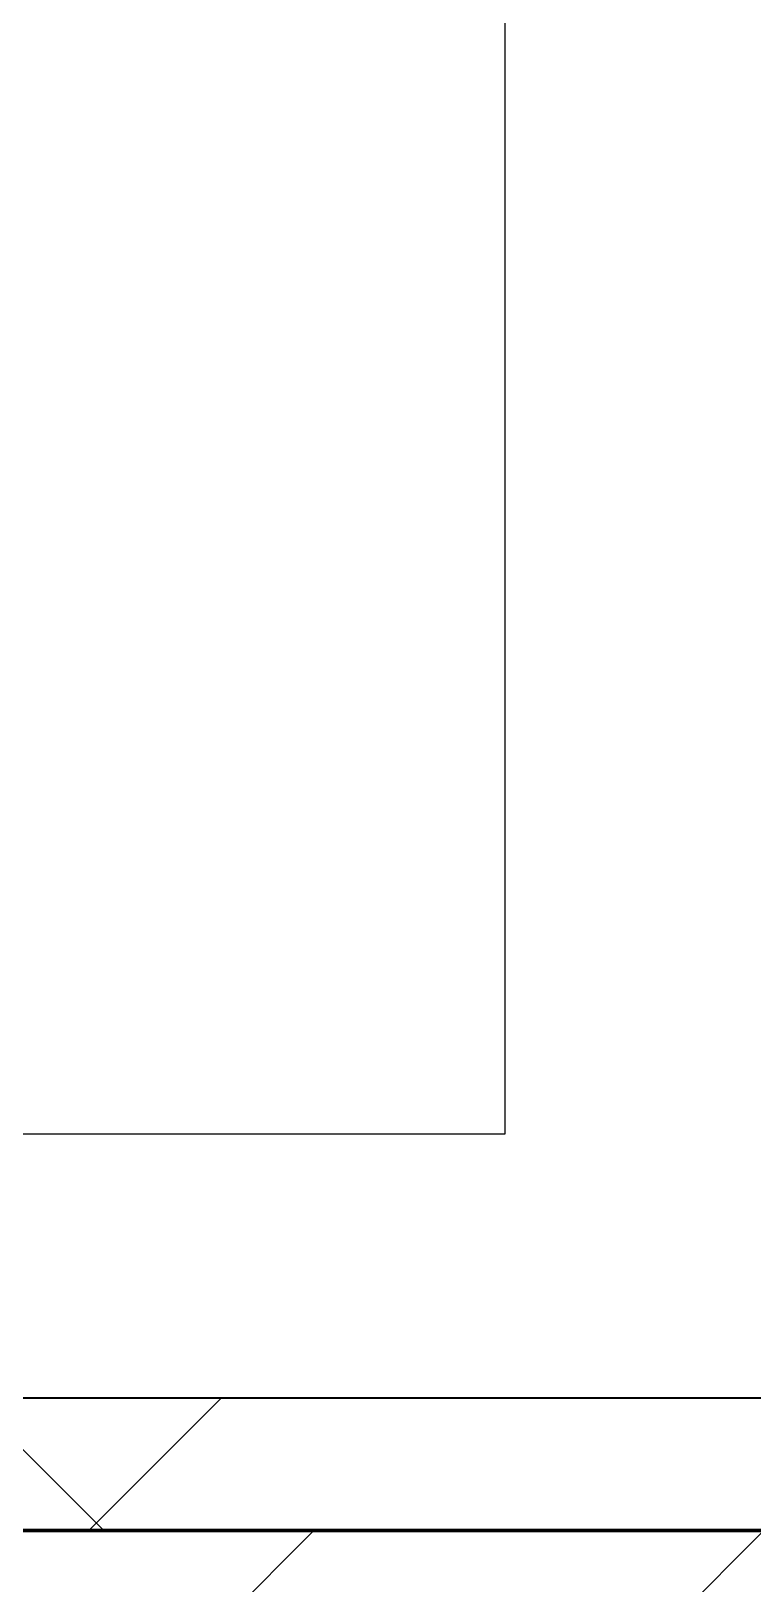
# Model space of a CAD drawing. Header units: millimetres. Extents: x -794334 to -714814, y -17806 to 22403.
# Drawn here: x -728910 to -728638, y -3841 to -3256 of the extents above; entities that cross this region are included whole.
import ezdxf
from ezdxf.xclip import XClip

# ---------------------------------------------------------------- set-up
doc = ezdxf.new("R2010")
doc.units = ezdxf.units.MM
doc.header["$XCLIPFRAME"] = 0
doc.layers.add('000 - WIPEOUT', color=250, linetype='Continuous')
doc.layers.add('A11_ALU.SOLID SHEET', color=2, linetype='Continuous')
for name, color, linetype, lineweight in [('A-GLAZ-CURT', 2, 'Continuous', 9), ('A-WALL', 5, 'Continuous', 35), ('A-WALL-FNSH', 2, 'Continuous', 35), ('A-WALL-PATT', 1, 'Continuous', 35)]:
    doc.layers.add(name, color=color, linetype=linetype, lineweight=lineweight)

# ---------------------------------------------------------------- blocks, each defined once
blk = doc.blocks.new('PPLS-PP19_Custom Tile Pattern - Custom Tile Pattern-V200-4252-01 ENLARGED CONCOURSE LEVEL - REFLECTED CEILING PLAN - SHEET 3')
at = {"layer": 'A-GLAZ-CURT'}
for p, q in [((-300, 0), (300, 0)), ((300, 0), (-300, 0)), ((195.99, 0), (213.31, 0)), ((213.31, 0), (195.99, 0)), ((230.06, 0), (300, 0)), ((-300, -50), (300, -50)), ((300, -50), (-300, -50))]:
    blk.add_line(p, q, dxfattribs=at)
for points, knots in [([(94.4, 0), (94.4, 0), (94.64, 0), (99.11, 0), (108.97, 0), (120.79, 0), (139.94, 0), (163.31, 0), (185.23, 0), (193.62, 0), (194.69, 0), (194.79, 0)], [-2348.345796, -2348.345796, -2348.345796, -2348.345796, -2310.419338, -2233.599744, -2052.234781, -1843.028543, -1530.39897, -1095.004608, -529.74427, -295.064701, -265.121568, -265.121568, -265.121568, -265.121568]), ([(193.8, 0), (193.33, 0), (190.11, 0), (183.13, 0), (171, 0), (161.95, 0), (161.28, 0), (158.35, 0), (157.85, 0), (157.77, 0)], [-11665.349007, -11665.349007, -11665.349007, -11665.349007, -11565.880756, -11105.624034, -10839.086983, -10768.332124, -10666.779182, -10580.760289, -10550.278881, -10550.278881, -10550.278881, -10550.278881]), ([(300, 0), (286.53, 0), (254.22, 0), (207.11, 0), (177.41, 0), (159.34, 0), (158.33, 0), (158.3, 0)], [-285.253232, -285.253232, -285.253232, -285.253232, -244.693688, -187.987675, -143.776725, -129.632772, -123.352749, -123.352749, -123.352749, -123.352749]), ([(159.07, 0), (159.13, 0), (160.84, 0), (165.21, 0), (174.15, 0), (185.98, 0), (208.82, 0), (219.42, 0), (230.06, 0)], [-115.643202, -115.643202, -115.643202, -115.643202, -114.681583, -87.660824, -65.295536, -41.623857, -24.459831, 0, 0, 0, 0]), ([(162.75, 0), (165.4, 0), (170.91, 0), (172.61, 0), (172.61, 0)], [-111.264224, -111.264224, -111.264224, -111.264224, -56.742688, -19.085662, -19.085662, -19.085662, -19.085662]), ([(247.1, 0), (246.76, 0), (245.04, 0), (238.34, 0), (226.56, 0), (221.1, 0), (200.27, 0), (182.99, 0), (174.27, 0), (169.67, 0), (168.99, 0)], [-9649.085549, -9649.085549, -9649.085549, -9649.085549, -9581.591397, -9406.094246, -9221.510254, -9016.44624, -8717.832359, -8253.978395, -8152.463617, -8069.855175, -8069.855175, -8069.855175, -8069.855175]), ([(215.22, 0), (214.62, 0), (210.55, 0), (203.98, 0), (187.54, 0), (175.3, 0), (169.49, 0)], [-203.825446, -203.825446, -203.825446, -203.825446, -198.527383, -184.406837, -162.427601, -142.916156, -142.916156, -142.916156, -142.916156]), ([(171.51, 0), (176.48, 0), (193.23, 0), (201.73, 0), (208.81, 0), (212.9, 0), (221.93, 0), (227.16, 0)], [-7971.819559, -7971.819559, -7971.819559, -7971.819559, -7784.112253, -7606.717214, -7289.299508, -7042.621073, -6783.57697, -6783.57697, -6783.57697, -6783.57697]), ([(172.07, 0), (177.66, 0), (187.87, 0), (201.08, 0), (207.47, 0), (213.96, 0), (215.11, 0)], [-255.364076, -255.364076, -255.364076, -255.364076, -237.955587, -223.92608, -215.862851, -208.75215, -208.75215, -208.75215, -208.75215]), ([(300, 0), (288.22, 0), (262, 0), (230.43, 0), (219.94, 0), (219.02, 0)], [-12528.858583, -12528.858583, -12528.858583, -12528.858583, -11905.454923, -11162.864862, -10856.732305, -10856.732305, -10856.732305, -10856.732305]), ([(219.9, 0), (220.86, 0), (223.36, 0), (226.6, 0), (227.97, 0)], [-10670.940496, -10670.940496, -10670.940496, -10670.940496, -10511.382485, -10403.652325, -10403.652325, -10403.652325, -10403.652325]), ([(227.96, 0), (231.8, 0), (247.24, 0), (266.73, 0), (281.71, 0), (291.71, 0), (296.52, 0), (297.86, 0), (298.09, 0)], [-6770.487442, -6770.487442, -6770.487442, -6770.487442, -6582.165592, -6068.460911, -5766.029927, -5566.724884, -5280.360606, -5199.253518, -5199.253518, -5199.253518, -5199.253518]), ([(228.4, 0), (234.39, 0), (242.85, 0), (246.54, 0), (246.96, 0)], [-10392.252783, -10392.252783, -10392.252783, -10392.252783, -9925.173265, -9834.877357, -9834.877357, -9834.877357, -9834.877357]), ([(284.76, 0), (284.76, 0), (285.09, 0), (287.47, 0), (293.59, 0), (297.76, 0), (300, 0)], [-4110.630118, -4110.630118, -4110.630118, -4110.630118, -4053.389046, -3959.664717, -3862.421465, -3746.95702, -3746.95702, -3746.95702, -3746.95702]), ([(297.38, 0), (295.84, 0), (291.62, 0), (285.38, 0), (284.87, 0)], [-4803.172655, -4803.172655, -4803.172655, -4803.172655, -4358.271401, -4143.037883, -4143.037883, -4143.037883, -4143.037883])]:
    blk.add_open_spline(points, degree=3, knots=knots, dxfattribs=at)
for points in [[(168.74, 0), (168.74, 0), (169.81, 0), (171.51, 0)], [(195.11, 0), (194.91, 0), (194.44, 0), (193.8, 0)]]:
    blk.add_open_spline(points, degree=3, dxfattribs=at)
blk = doc.blocks.new('PPLS-PP19_Custom Tile Pattern - Custom Tile Pattern-V201-4252-01 ENLARGED CONCOURSE LEVEL - REFLECTED CEILING PLAN - SHEET 3')
at = {"layer": 'A-GLAZ-CURT'}
for p, q in [((-300, 0), (300, 0)), ((300, 0), (-300, 0)), ((-293.07, 0), (-275.75, 0)), ((-275.75, 0), (-293.07, 0)), ((-222.32, 0), (-205, 0)), ((-205, 0), (-222.32, 0)), ((-300, -50), (300, -50)), ((300, -50), (-300, -50))]:
    blk.add_line(p, q, dxfattribs=at)
at = {"layer": 'A-GLAZ-CURT', "flags": 128}
for points in [[(-300, 0), (-291.56, 0), (-283.3, 0), (-275.2, 0), (-267.26, 0), (-259.45, 0), (-251.77, 0), (-244.2, 0), (-236.74, 0)], [(-236.97, 0), (-244.39, 0), (-251.96, 0), (-259.67, 0), (-267.51, 0), (-275.48, 0), (-283.55, 0), (-291.73, 0), (-300, 0)], [(-236.26, 0), (-229.36, 0), (-222.06, 0), (-214.83, 0), (-207.71, 0), (-200.76, 0), (-194.02, 0), (-187.54, 0), (-181.38, 0), (-175.58, 0), (-170.25, 0), (-165.64, 0), (-162.01, 0), (-159.53, 0), (-157.46, 0), (-154.52, 0), (-149.42, 0), (-141.84, 0), (-132.81, 0), (-126.08, 0)], [(-125.17, 0), (-128.55, 0), (-134.16, 0), (-140.03, 0), (-145.5, 0), (-150.63, 0), (-155.53, 0), (-160.27, 0), (-164.95, 0), (-169.65, 0), (-174.47, 0), (-179.49, 0), (-184.81, 0), (-190.44, 0), (-196.37, 0), (-202.58, 0), (-209.04, 0), (-215.73, 0), (-222.63, 0), (-229.72, 0), (-236.26, 0)]]:
    blk.add_lwpolyline(points, dxfattribs=at)
at = {"layer": 'A-GLAZ-CURT'}
for points, knots in [([(-300, 0), (-284.65, 0), (-236.57, 0), (-174.61, 0), (-129.95, 0), (-112.37, 0), (-104.29, 0), (-101.31, 0)], [-5323.127839, -5323.127839, -5323.127839, -5323.127839, -4502.809032, -2700.551212, -1002.059161, -460.363443, -221.796993, -221.796993, -221.796993, -221.796993]), ([(-168.38, 0), (-182.6, 0), (-217.48, 0), (-262.56, 0), (-294.48, 0), (-300, 0)], [-16222.94896, -16222.94896, -16222.94896, -16222.94896, -15131.813646, -13729.592194, -13439.944408, -13439.944408, -13439.944408, -13439.944408]), ([(-137.88, 0), (-140.56, 0), (-147.66, 0), (-147.69, 0), (-158.72, 0), (-174.02, 0), (-185.59, 0), (-209.77, 0), (-232.01, 0), (-255.22, 0), (-262.59, 0), (-264.9, 0), (-265.4, 0)], [-3187.727384, -3187.727384, -3187.727384, -3187.727384, -2919.378265, -2477.344047, -2237.412286, -2029.680487, -1755.085331, -1400.429864, -858.079193, -543.655514, -208.940337, 0, 0, 0, 0]), ([(-258.6, 0), (-257.91, 0), (-254.26, 0), (-245.96, 0), (-238.85, 0), (-236.26, 0)], [-5722.54675, -5722.54675, -5722.54675, -5722.54675, -5657.471696, -5413.335975, -5272.70889, -5272.70889, -5272.70889, -5272.70889]), ([(-235.65, 0), (-231.17, 0), (-223.37, 0), (-213.1, 0), (-200.2, 0), (-186.35, 0), (-175.57, 0), (-168.62, 0)], [-5261.670502, -5261.670502, -5261.670502, -5261.670502, -5017.494783, -4832.723979, -4666.091899, -4349.945572, -4032.667173, -4032.667173, -4032.667173, -4032.667173]), ([(-168.84, 0), (-171.97, 0), (-181.3, 0), (-199.46, 0), (-216.65, 0), (-231.26, 0), (-233.46, 0), (-234, 0)], [-1934.917225, -1934.917225, -1934.917225, -1934.917225, -1763.376603, -1422.553702, -978.033455, -846.069444, -682.911962, -682.911962, -682.911962, -682.911962]), ([(-233.49, 0), (-233.44, 0), (-232.38, 0), (-230.74, 0), (-225.3, 0), (-223.63, 0)], [-455.274641, -455.274641, -455.274641, -455.274641, -440.605512, -119.536984, 0, 0, 0, 0]), ([(-223.63, 0), (-219.39, 0), (-206.17, 0), (-188.58, 0), (-174.87, 0), (-169.38, 0), (-169.12, 0)], [-5463.295695, -5463.295695, -5463.295695, -5463.295695, -5161.076232, -4739.070012, -4465.409639, -4451.57427, -4451.57427, -4451.57427, -4451.57427]), ([(-168.39, 0), (-167.77, 0), (-163.53, 0), (-158.7, 0), (-157.22, 0)], [-4029.174197, -4029.174197, -4029.174197, -4029.174197, -4000.813434, -3840.635403, -3840.635403, -3840.635403, -3840.635403]), ([(-133.82, 0), (-135.51, 0), (-137.8, 0), (-149.31, 0), (-158.53, 0), (-165.26, 0), (-168.39, 0)], [-2731.647847, -2731.647847, -2731.647847, -2731.647847, -2418.507304, -2308.929706, -2113.765672, -1943.070233, -1943.070233, -1943.070233, -1943.070233]), ([(-168.38, 0), (-162.87, 0), (-151.62, 0), (-136.84, 0), (-127.33, 0), (-124.19, 0), (-123.43, 0), (-123.28, 0)], [-4438.664123, -4438.664123, -4438.664123, -4438.664123, -4149.119819, -3839.893365, -3647.167523, -3488.92562, -3439.852845, -3439.852845, -3439.852845, -3439.852845]), ([(-72.93, 0), (-75.51, 0), (-91.45, 0), (-123.03, 0), (-155.85, 0), (-167.37, 0)], [-19442.345229, -19442.345229, -19442.345229, -19442.345229, -18935.241197, -17136.203329, -16248.745155, -16248.745155, -16248.745155, -16248.745155])]:
    blk.add_open_spline(points, degree=3, knots=knots, dxfattribs=at)
blk = doc.blocks.new('*U1029')
at = {"layer": 'A-GLAZ-CURT'}
for name, p in [('PPLS-PP19_Custom Tile Pattern - Custom Tile Pattern-V200-4252-01 ENLARGED CONCOURSE LEVEL - REFLECTED CEILING PLAN - SHEET 3', (49802.37, -7350)), ('PPLS-PP19_Custom Tile Pattern - Custom Tile Pattern-V201-4252-01 ENLARGED CONCOURSE LEVEL - REFLECTED CEILING PLAN - SHEET 3', (50402.37, -7350))]:
    blk.add_blockref(name, p, dxfattribs=at)
blk = doc.blocks.new('*U1271')
at = {"color": 3}
blk.add_wipeout([(-437.5, -6450), (437.5, -6450), (437.5, -6750), (-437.5, -6750)], dxfattribs=at).dxf.layer = '000 - WIPEOUT'
at = {"layer": 'A11_ALU.SOLID SHEET', "color": 0, "linetype": 'ByBlock'}
blk.add_lwpolyline([(-437.5, -6750), (437.5, -6750), (437.5, -6450), (-437.5, -6450)], close=True, dxfattribs=at)
blk = doc.blocks.new('*U1630')
blk.add_lwpolyline([(22690, -750), (19166.45, -750), (19116.45, -700), (18966.44, -550), (-101025.39, -550), (-101025.39, -6704.96), (-96300, -6704.96), (-96300, -7350), (-94497.63, -7350), (17250, -7350), (17250, -6849.96), (18300, -6849.96), (22690, -6849.96)], close=True)
at = {"layer": 'A11_ALU.SOLID SHEET', "color": 0, "linetype": 'ByBlock', "rotation": 90}
blk.add_blockref('*U1271', (9200, -6813), dxfattribs=at)

msp = doc.modelspace()

# ---------------------------------------------------------------- block references
at = {"layer": 'A11_ALU.SOLID SHEET'}
ref = msp.add_blockref('*U1630', (-744681.24, 3579.02), dxfattribs=at)
XClip(ref).set_block_clipping_path([(-45802.4668593339, -9620.0029952967), (23702.8690583039, 10334.9999958097)])

# ---------------------------------------------------------------- next in the draw order: hatches: boundary and pattern name
at = {"layer": 'A-WALL-PATT', "lineweight": 9}
h = msp.add_hatch(dxfattribs=at)
h.set_pattern_fill('FP_5', color=256, style=0, pattern_type=2)
h.set_pattern_definition([(45, (0, 0), (-212.13203, 212.13203), []), (135, (0, 0), (-212.13203, -212.13203), [])])
h.paths.add_polyline_path([(-727630.24, -3820.98), (-727382.37, -3820.98), (-727382.37, -3770.98), (-790483.7, -3770.98), (-790483.7, -3820.98), (-727766, -3820.98)])
h = msp.add_hatch(dxfattribs=at)
h.set_pattern_fill('FP_2', color=256, style=0, pattern_type=2)
h.set_pattern_definition([(45, (0, 0), (-84.852814, 84.852814), [])])
h.paths.add_polyline_path([(-727382.37, -4020.98), (-727382.37, -3820.98), (-790483.7, -3820.98), (-790483.7, -4020.98), (-727494.49, -4020.98)])

# ---------------------------------------------------------------- next in the draw order: linework, layer by layer
at = {"layer": 'A-WALL', "color": 7, "lineweight": 70}
for p, q in [((-729980, -3820.98), (-727382.37, -3820.98)), ((-727382.37, -3820.98), (-729980, -3820.98))]:
    msp.add_line(p, q, dxfattribs=at)
at = {"layer": 'A-WALL-FNSH', "color": 250}
msp.add_line((-729980, -3770.98), (-727432.37, -3770.98), dxfattribs=at)

# ---------------------------------------------------------------- next in the draw order: block references
msp.add_blockref('*U1029', (-778882.37, 3579.02))

doc.saveas('drawing.dxf')
